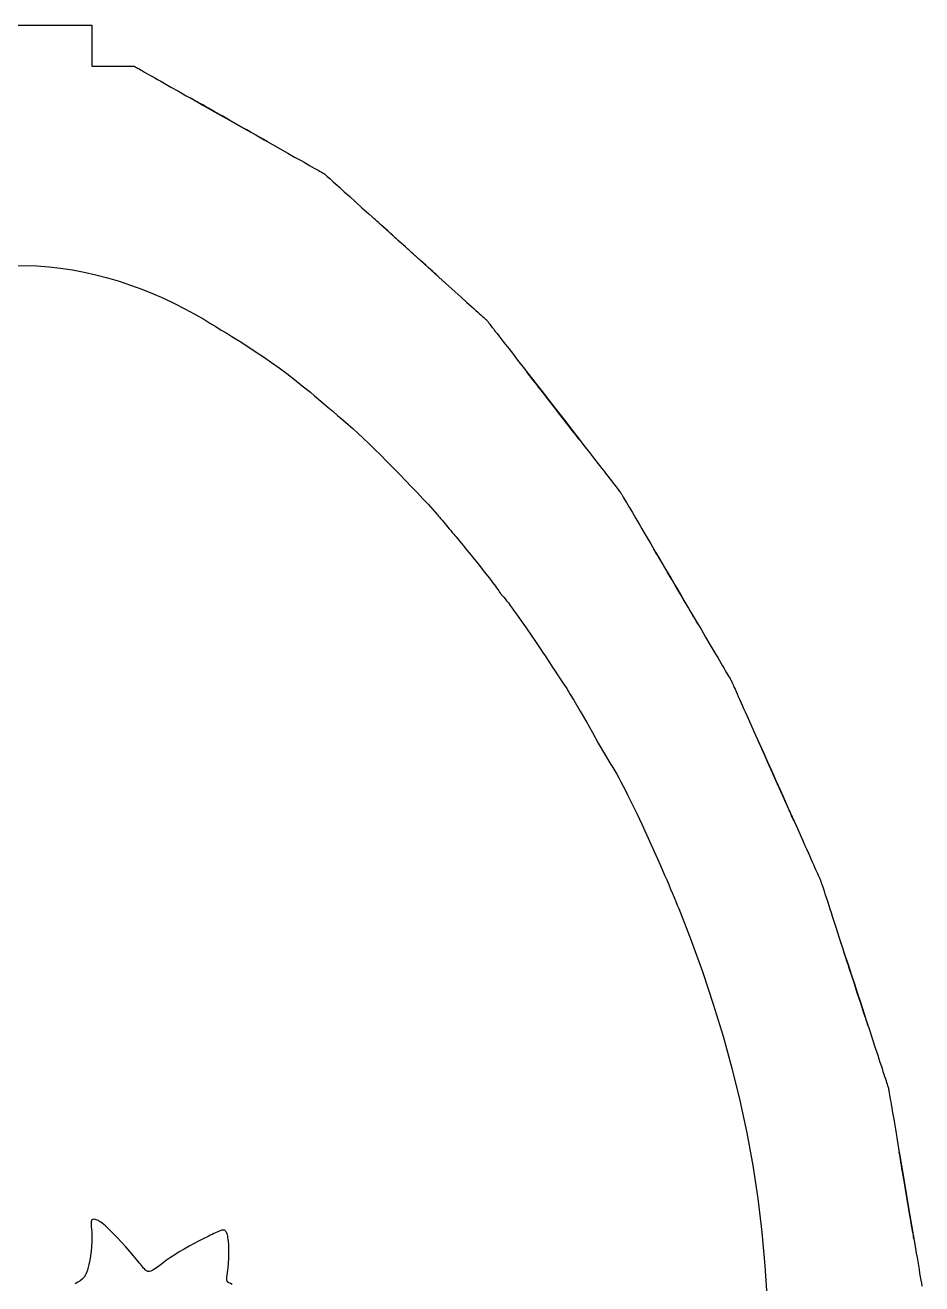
# Model space of a CAD drawing. Header units: millimetres. Extents: x -28 to 873, y 271 to 512.
# Drawn here: x 660.1 to 725.5, y 410.5 to 502.3 of the extents above; entities that cross this region are included whole.
import ezdxf

# ---------------------------------------------------------------- set-up
doc = ezdxf.new("R2010")
doc.units = ezdxf.units.MM
doc.header["$MEASUREMENT"] = 0
doc.layers.get('0').update_dxf_attribs({"linetype": 'CONTINUOUS', "true_color": 0xffffff})

msp = doc.modelspace()

# ---------------------------------------------------------------- linework, layer by layer
at = {"color": 7, "linetype": 'Continuous', "true_color": 0xffffff}
for points in [[(659.168, 502.309), (660.078, 502.309), (660.988, 502.309), (661.434, 502.309), (661.869, 502.309), (662.288, 502.309), (662.691, 502.309), (663.073, 502.309), (663.429, 502.309), (663.757, 502.309), (664.053, 502.309), (664.188, 502.309), (664.313, 502.309), (664.429, 502.309), (664.534, 502.309), (664.628, 502.309), (664.713, 502.309), (664.784, 502.309), (664.845, 502.309), (664.892, 502.309), (664.926, 502.309), (664.947, 502.309), (664.953, 502.309), (664.953, 502.301), (664.953, 502.28), (664.953, 502.244), (664.953, 502.197), (664.953, 502.139), (664.953, 502.069), (664.953, 501.903), (664.953, 501.707), (664.953, 501.487), (664.953, 501.252), (664.953, 501.009), (664.953, 500.767), (664.953, 500.532), (664.953, 499.912), (664.953, 499.716), (664.953, 499.55), (664.953, 499.48), (664.953, 499.422), (664.953, 499.374), (664.953, 499.339), (664.953, 499.318), (664.953, 499.309), (664.962, 499.309), (664.988, 499.309), (665.03, 499.309), (665.087, 499.309), (665.157, 499.309), (665.238, 499.309), (665.332, 499.309), (665.436, 499.309), (665.67, 499.309), (665.93, 499.309), (666.21, 499.309), (666.497, 499.309), (666.785, 499.309), (667.064, 499.309), (667.324, 499.309), (667.558, 499.309), (667.662, 499.309), (667.757, 499.309), (667.838, 499.309), (667.908, 499.309), (667.965, 499.309), (668.007, 499.309), (668.033, 499.309), (668.041, 499.309), (668.051, 499.305), (668.08, 499.287), (668.129, 499.259), (668.197, 499.222), (668.281, 499.173), (668.384, 499.116), (668.502, 499.049), (668.637, 498.973), (668.787, 498.889), (668.951, 498.796), (669.128, 498.695), (669.32, 498.586), (669.525, 498.471), (669.741, 498.349), (669.968, 498.221), (670.207, 498.086), (670.456, 497.944), (670.714, 497.798), (671.257, 497.493), (671.829, 497.168), (672.427, 496.83), (673.046, 496.48), (673.68, 496.123), (674.323, 495.759), (674.973, 495.392), (675.622, 495.024), (676.265, 494.66), (676.899, 494.303), (677.518, 493.952), (678.116, 493.614), (678.688, 493.29), (679.231, 492.983), (679.489, 492.837), (679.738, 492.697), (679.975, 492.562), (680.204, 492.434), (680.42, 492.311), (680.623, 492.195), (680.815, 492.088), (680.994, 491.987), (681.158, 491.893), (681.307, 491.808), (681.441, 491.732), (681.559, 491.665), (681.662, 491.609), (681.746, 491.56), (681.813, 491.522), (681.862, 491.495), (681.891, 491.477), (681.901, 491.472), (681.914, 491.466), (681.94, 491.443), (681.98, 491.405), (682.039, 491.353), (682.11, 491.288), (682.198, 491.21), (682.299, 491.119), (682.414, 491.015), (682.541, 490.9), (682.682, 490.775), (682.833, 490.637), (682.997, 490.489), (683.171, 490.333), (683.357, 490.166), (683.753, 489.808), (684.187, 489.418), (684.648, 489), (685.138, 488.56), (685.648, 488.1), (686.176, 487.624), (686.717, 487.137), (687.82, 486.142), (688.924, 485.148), (689.465, 484.66), (689.993, 484.184), (690.503, 483.724), (690.992, 483.284), (691.454, 482.866), (691.886, 482.476), (692.284, 482.119), (692.47, 481.951), (692.643, 481.794), (692.808, 481.647), (692.959, 481.509), (693.1, 481.382), (693.227, 481.269), (693.342, 481.165), (693.443, 481.074), (693.531, 480.994), (693.602, 480.929), (693.661, 480.877), (693.701, 480.84), (693.727, 480.817), (693.735, 480.809), (693.742, 480.802), (693.763, 480.776), (693.797, 480.732), (693.846, 480.671), (693.904, 480.594), (693.978, 480.502), (694.06, 480.394), (694.155, 480.273), (694.26, 480.136), (694.377, 479.987), (694.502, 479.826), (694.637, 479.652), (694.782, 479.467), (694.935, 479.27), (695.094, 479.064), (695.263, 478.847), (695.62, 478.388), (696.002, 477.897), (696.407, 477.377), (696.828, 476.834), (697.263, 476.273), (697.71, 475.698), (698.622, 474.527), (699.533, 473.355), (699.98, 472.78), (700.416, 472.219), (700.838, 471.676), (701.241, 471.156), (701.623, 470.666), (701.981, 470.206), (702.15, 469.99), (702.309, 469.783), (702.462, 469.587), (702.606, 469.401), (702.741, 469.227), (702.866, 469.067), (702.982, 468.917), (703.087, 468.781), (703.182, 468.659), (703.266, 468.551), (703.338, 468.459), (703.398, 468.382), (703.445, 468.321), (703.479, 468.277), (703.5, 468.251), (703.507, 468.241), (703.516, 468.231), (703.533, 468.202), (703.562, 468.153), (703.601, 468.087), (703.65, 468.002), (703.71, 467.901), (703.778, 467.784), (703.858, 467.651), (703.944, 467.503), (704.04, 467.341), (704.144, 467.164), (704.256, 466.975), (704.374, 466.772), (704.501, 466.558), (704.633, 466.333), (704.772, 466.096), (704.917, 465.851), (705.068, 465.596), (705.383, 465.058), (705.718, 464.491), (706.066, 463.899), (706.427, 463.286), (706.797, 462.659), (707.173, 462.021), (707.55, 461.379), (707.928, 460.735), (708.304, 460.098), (708.672, 459.471), (709.033, 458.858), (709.383, 458.265), (709.716, 457.698), (710.033, 457.162), (710.184, 456.905), (710.328, 456.66), (710.466, 456.422), (710.6, 456.197), (710.725, 455.982), (710.845, 455.781), (710.956, 455.59), (711.06, 455.413), (711.155, 455.251), (711.243, 455.103), (711.321, 454.97), (711.391, 454.851), (711.45, 454.75), (711.5, 454.666), (711.539, 454.599), (711.567, 454.55), (711.584, 454.521), (711.589, 454.51), (711.596, 454.508), (711.609, 454.476), (711.633, 454.425), (711.664, 454.355), (711.703, 454.266), (711.752, 454.159), (711.807, 454.034), (711.87, 453.894), (711.94, 453.736), (712.018, 453.564), (712.101, 453.377), (712.191, 453.176), (712.286, 452.963), (712.389, 452.735), (712.494, 452.496), (712.607, 452.246), (712.724, 451.986), (712.845, 451.715), (713.099, 451.146), (713.369, 450.546), (713.648, 449.919), (713.939, 449.271), (714.236, 448.606), (714.539, 447.93), (714.843, 447.249), (715.146, 446.568), (715.449, 445.894), (715.746, 445.229), (716.035, 444.581), (716.316, 443.954), (716.585, 443.353), (716.84, 442.784), (716.96, 442.512), (717.077, 442.252), (717.189, 442.002), (717.296, 441.763), (717.397, 441.536), (717.493, 441.321), (717.582, 441.121), (717.667, 440.935), (717.743, 440.762), (717.813, 440.605), (717.876, 440.463), (717.932, 440.34), (717.979, 440.233), (718.019, 440.143), (718.05, 440.072), (718.073, 440.021), (718.088, 439.99), (718.093, 439.979), (718.097, 439.971), (718.109, 439.938), (718.125, 439.886), (718.149, 439.812), (718.18, 439.719), (718.216, 439.609), (718.258, 439.479), (718.307, 439.332), (718.361, 439.168), (718.419, 438.989), (718.483, 438.794), (718.551, 438.585), (718.624, 438.362), (718.702, 438.127), (718.783, 437.878), (718.868, 437.618), (718.957, 437.347), (719.05, 437.064), (719.243, 436.472), (719.448, 435.847), (719.662, 435.193), (719.883, 434.517), (720.109, 433.825), (720.338, 433.123), (720.571, 432.413), (720.803, 431.705), (721.032, 431.003), (721.26, 430.31), (721.479, 429.634), (721.694, 428.981), (721.898, 428.355), (722.092, 427.762), (722.184, 427.481), (722.272, 427.21), (722.358, 426.948), (722.439, 426.7), (722.516, 426.464), (722.589, 426.24), (722.657, 426.032), (722.721, 425.837), (722.779, 425.656), (722.833, 425.494), (722.88, 425.346), (722.922, 425.216), (722.958, 425.105), (722.989, 425.011), (723.013, 424.938), (723.029, 424.884), (723.041, 424.852), (723.044, 424.841), (723.05, 424.836), (723.057, 424.802), (723.065, 424.746), (723.078, 424.67), (723.094, 424.574), (723.114, 424.459), (723.137, 424.324), (723.163, 424.173), (723.192, 424.002), (723.223, 423.817), (723.257, 423.615), (723.294, 423.398), (723.333, 423.167), (723.374, 422.921), (723.418, 422.663), (723.463, 422.393), (723.512, 422.112), (723.561, 421.82), (723.613, 421.517), (723.665, 421.205), (723.775, 420.555), (723.889, 419.878), (724.008, 419.177), (724.129, 418.459), (724.251, 417.731), (724.376, 416.995), (724.5, 416.261), (724.623, 415.531), (724.745, 414.813), (724.864, 414.112), (724.978, 413.435), (725.087, 412.785), (725.14, 412.473), (725.191, 412.17), (725.239, 411.878), (725.288, 411.595), (725.334, 411.325), (725.376, 411.067), (725.418, 410.822), (725.457, 410.591), (725.493, 410.373)], [(677.802, 493.793), (677.786, 493.802), (677.739, 493.828), (677.663, 493.872), (677.559, 493.931), (677.432, 494.002), (677.281, 494.088), (677.108, 494.184), (676.918, 494.293), (676.712, 494.408), (676.489, 494.534), (676.257, 494.667), (676.012, 494.805), (675.501, 495.093), (674.973, 495.392), (674.445, 495.691), (673.935, 495.978), (673.689, 496.116), (673.457, 496.25), (673.234, 496.375), (673.028, 496.492), (672.838, 496.599), (672.666, 496.695), (672.515, 496.781), (672.388, 496.852), (672.284, 496.911), (672.207, 496.955), (672.16, 496.981), (672.144, 496.991)], [(690.235, 483.968), (690.221, 483.981), (690.182, 484.017), (690.117, 484.075), (690.027, 484.155), (689.918, 484.254), (689.79, 484.369), (689.644, 484.501), (689.481, 484.647), (689.304, 484.806), (689.116, 484.977), (688.916, 485.156), (688.708, 485.344), (688.271, 485.737), (687.82, 486.142), (687.37, 486.548), (686.933, 486.942), (686.725, 487.128), (686.525, 487.309), (686.337, 487.479), (686.16, 487.639), (685.997, 487.785), (685.851, 487.917), (685.723, 488.032), (685.614, 488.131), (685.524, 488.211), (685.459, 488.269), (685.42, 488.305), (685.406, 488.318)], [(659.219, 484.756), (660.078, 484.78), (660.938, 484.756), (661.801, 484.694), (662.664, 484.597), (663.527, 484.465), (664.386, 484.303), (665.243, 484.108), (666.091, 483.885), (666.931, 483.636), (667.76, 483.36), (668.577, 483.061), (669.378, 482.741), (670.163, 482.4), (670.93, 482.039), (671.676, 481.662), (672.401, 481.27), (673.1, 480.864), (673.548, 480.594), (673.977, 480.334), (674.387, 480.084), (674.781, 479.844), (675.158, 479.61), (675.522, 479.382), (675.872, 479.163), (676.21, 478.947), (676.535, 478.737), (676.852, 478.529), (677.459, 478.123), (678.04, 477.721), (678.605, 477.317), (679.161, 476.904), (679.721, 476.475), (680.292, 476.025), (680.883, 475.544), (681.189, 475.292), (681.504, 475.029), (681.829, 474.754), (682.165, 474.47), (682.513, 474.172), (682.874, 473.862), (683.251, 473.537), (683.643, 473.199), (683.803, 473.058), (683.974, 472.906), (684.336, 472.573), (684.728, 472.208), (685.141, 471.813), (685.573, 471.395), (686.017, 470.958), (686.47, 470.506), (686.927, 470.046), (687.382, 469.582), (687.832, 469.119), (688.271, 468.662), (688.693, 468.217), (689.096, 467.786), (689.475, 467.378), (689.822, 466.995), (689.983, 466.814), (690.136, 466.644), (690.149, 466.629), (690.185, 466.585), (690.242, 466.517), (690.316, 466.429), (690.403, 466.325), (690.5, 466.21), (690.711, 465.956), (690.923, 465.704), (691.02, 465.589), (691.106, 465.485), (691.181, 465.397), (691.238, 465.329), (691.274, 465.285), (691.287, 465.271), (691.353, 465.193), (691.428, 465.103), (691.514, 465.002), (691.607, 464.89), (691.709, 464.767), (691.818, 464.635), (692.054, 464.349), (692.31, 464.036), (692.58, 463.702), (692.86, 463.358), (693.141, 463.007), (693.419, 462.656), (693.687, 462.315), (693.94, 461.988), (694.174, 461.683), (694.381, 461.406), (694.472, 461.28), (694.554, 461.164), (694.629, 461.06), (694.693, 460.966), (694.745, 460.885), (694.785, 460.816), (694.837, 460.776), (694.907, 460.706), (694.992, 460.612), (695.091, 460.491), (695.203, 460.35), (695.328, 460.186), (695.463, 460.006), (695.609, 459.807), (695.763, 459.594), (695.924, 459.367), (696.093, 459.13), (696.266, 458.883), (696.623, 458.366), (696.987, 457.836), (697.349, 457.303), (697.699, 456.785), (697.866, 456.536), (698.027, 456.296), (698.18, 456.067), (698.324, 455.85), (698.458, 455.649), (698.581, 455.464), (698.692, 455.296), (698.789, 455.15), (698.872, 455.025), (698.94, 454.924), (698.989, 454.849), (699.022, 454.802), (699.311, 454.367), (699.584, 453.941), (699.845, 453.522), (700.097, 453.109), (700.57, 452.3), (701.019, 451.51), (701.456, 450.732), (701.891, 449.96), (702.338, 449.19), (702.811, 448.413), (702.946, 448.192), (703.087, 447.953), (703.234, 447.698), (703.385, 447.425), (703.539, 447.136), (703.698, 446.833), (703.862, 446.52), (704.028, 446.193), (704.196, 445.855), (704.368, 445.509), (704.714, 444.792), (705.063, 444.053), (705.411, 443.301), (705.757, 442.542), (706.094, 441.789), (706.42, 441.052), (706.731, 440.337), (706.88, 439.99), (707.023, 439.656), (707.161, 439.329), (707.293, 439.015), (707.418, 438.715), (707.537, 438.429), (707.649, 438.157), (707.753, 437.902), (708.663, 435.572), (709.504, 433.247), (710.281, 430.923), (710.991, 428.594), (711.633, 426.258), (712.208, 423.911), (712.714, 421.548), (713.153, 419.164), (713.52, 416.758), (713.819, 414.322), (714.048, 411.855), (714.206, 409.351)], [(700.617, 471.961), (700.606, 471.975), (700.572, 472.018), (700.518, 472.087), (700.447, 472.182), (700.356, 472.297), (700.248, 472.434), (700.128, 472.59), (699.993, 472.762), (699.849, 472.95), (699.693, 473.15), (699.527, 473.363), (699.355, 473.584), (698.994, 474.047), (698.622, 474.527), (698.251, 475.006), (697.891, 475.469), (697.718, 475.69), (697.553, 475.903), (697.397, 476.103), (697.252, 476.291), (697.117, 476.464), (696.997, 476.62), (696.89, 476.756), (696.799, 476.871), (696.727, 476.966), (696.673, 477.036), (696.639, 477.078), (696.628, 477.092)], [(709.201, 458.579), (709.191, 458.595), (709.163, 458.642), (709.119, 458.717), (709.059, 458.819), (708.984, 458.946), (708.897, 459.096), (708.796, 459.266), (708.685, 459.455), (708.565, 459.659), (708.435, 459.877), (708.299, 460.11), (708.157, 460.352), (707.858, 460.857), (707.551, 461.379), (707.244, 461.902), (706.945, 462.407), (706.804, 462.649), (706.667, 462.882), (706.537, 463.1), (706.417, 463.304), (706.306, 463.493), (706.206, 463.663), (706.118, 463.813), (706.043, 463.94), (705.983, 464.042), (705.939, 464.117), (705.912, 464.164), (705.902, 464.18)], [(716.17, 444.284), (716.162, 444.3), (716.141, 444.35), (716.105, 444.43), (716.056, 444.539), (715.996, 444.674), (715.925, 444.831), (715.845, 445.012), (715.756, 445.21), (715.658, 445.428), (715.554, 445.66), (715.445, 445.905), (715.33, 446.161), (715.091, 446.697), (714.843, 447.251), (714.596, 447.803), (714.357, 448.34), (714.241, 448.595), (714.132, 448.84), (714.028, 449.073), (713.931, 449.29), (713.842, 449.489), (713.762, 449.669), (713.69, 449.827), (713.63, 449.961), (713.582, 450.07), (713.546, 450.15), (713.525, 450.2), (713.517, 450.217)], [(721.583, 429.326), (721.577, 429.343), (721.56, 429.395), (721.533, 429.478), (721.497, 429.59), (721.45, 429.73), (721.396, 429.896), (721.334, 430.083), (721.266, 430.291), (721.193, 430.517), (721.113, 430.759), (721.031, 431.014), (720.943, 431.28), (720.761, 431.838), (720.572, 432.415), (720.382, 432.992), (720.2, 433.549), (720.112, 433.815), (720.03, 434.071), (719.95, 434.313), (719.877, 434.539), (719.809, 434.747), (719.747, 434.933), (719.693, 435.099), (719.648, 435.239), (719.61, 435.351), (719.583, 435.434), (719.566, 435.486), (719.56, 435.504)], [(724.919, 413.792), (724.916, 413.81), (724.908, 413.864), (724.893, 413.95), (724.872, 414.067), (724.848, 414.213), (724.818, 414.384), (724.786, 414.579), (724.75, 414.793), (724.71, 415.027), (724.667, 415.279), (724.623, 415.544), (724.576, 415.82), (724.479, 416.399), (724.376, 416.997), (724.276, 417.595), (724.178, 418.173), (724.131, 418.449), (724.087, 418.714), (724.045, 418.966), (724.004, 419.2), (723.969, 419.415), (723.936, 419.61), (723.907, 419.78), (723.882, 419.927), (723.861, 420.042), (723.847, 420.13), (723.839, 420.183), (723.835, 420.201)], [(675.186, 410.493), (675.048, 410.558), (674.944, 410.615), (674.869, 410.674), (674.822, 410.74), (674.798, 410.822), (674.791, 410.919), (674.801, 411.038), (674.819, 411.181), (674.845, 411.353), (674.872, 411.558), (674.885, 411.675), (674.898, 411.8), (674.91, 411.935), (674.92, 412.079), (674.933, 412.387), (674.939, 412.71), (674.937, 413.037), (674.926, 413.355), (674.905, 413.651), (674.89, 413.787), (674.874, 413.912), (674.853, 414.028), (674.83, 414.129), (674.804, 414.215), (674.773, 414.288), (674.741, 414.348), (674.702, 414.393), (674.66, 414.428), (674.611, 414.45), (674.556, 414.46), (674.495, 414.462), (674.427, 414.452), (674.352, 414.432), (674.179, 414.367), (673.969, 414.273), (673.85, 414.215), (673.722, 414.151), (673.584, 414.083), (673.434, 414.008), (673.114, 413.847), (672.77, 413.67), (672.409, 413.482), (672.04, 413.284), (671.676, 413.08), (671.322, 412.874), (670.987, 412.668), (670.68, 412.465), (670.4, 412.268), (670.149, 412.083), (669.923, 411.914), (669.721, 411.764), (669.542, 411.637), (669.386, 411.54), (669.252, 411.473), (669.136, 411.442), (669.034, 411.449), (668.935, 411.491), (668.884, 411.529), (668.832, 411.574), (668.777, 411.629), (668.719, 411.696), (668.654, 411.771), (668.584, 411.857), (668.507, 411.954), (668.423, 412.062), (668.329, 412.179), (668.225, 412.307), (668.109, 412.447), (667.986, 412.595), (667.713, 412.913), (667.417, 413.249), (667.107, 413.592), (666.793, 413.929), (666.484, 414.246), (666.336, 414.393), (666.193, 414.532), (666.057, 414.658), (665.928, 414.774), (665.808, 414.874), (665.698, 414.962), (665.595, 415.039), (665.503, 415.1), (665.417, 415.152), (665.337, 415.193), (665.267, 415.222), (665.202, 415.243), (665.095, 415.258), (665.012, 415.243), (664.952, 415.201), (664.913, 415.139), (664.892, 415.06), (664.885, 414.964), (664.888, 414.847), (664.9, 414.705), (664.914, 414.54), (664.929, 414.346), (664.939, 414.124), (664.942, 413.867), (664.934, 413.576), (664.914, 413.261), (664.885, 412.931), (664.845, 412.596), (664.793, 412.268), (664.731, 411.954), (664.659, 411.667), (664.619, 411.537), (664.576, 411.416), (664.531, 411.308), (664.482, 411.208), (664.375, 411.039), (664.248, 410.896), (664.1, 410.771), (663.928, 410.656), (663.723, 410.539)]]:
    msp.add_lwpolyline(points, dxfattribs=at)

doc.saveas('drawing.dxf')
